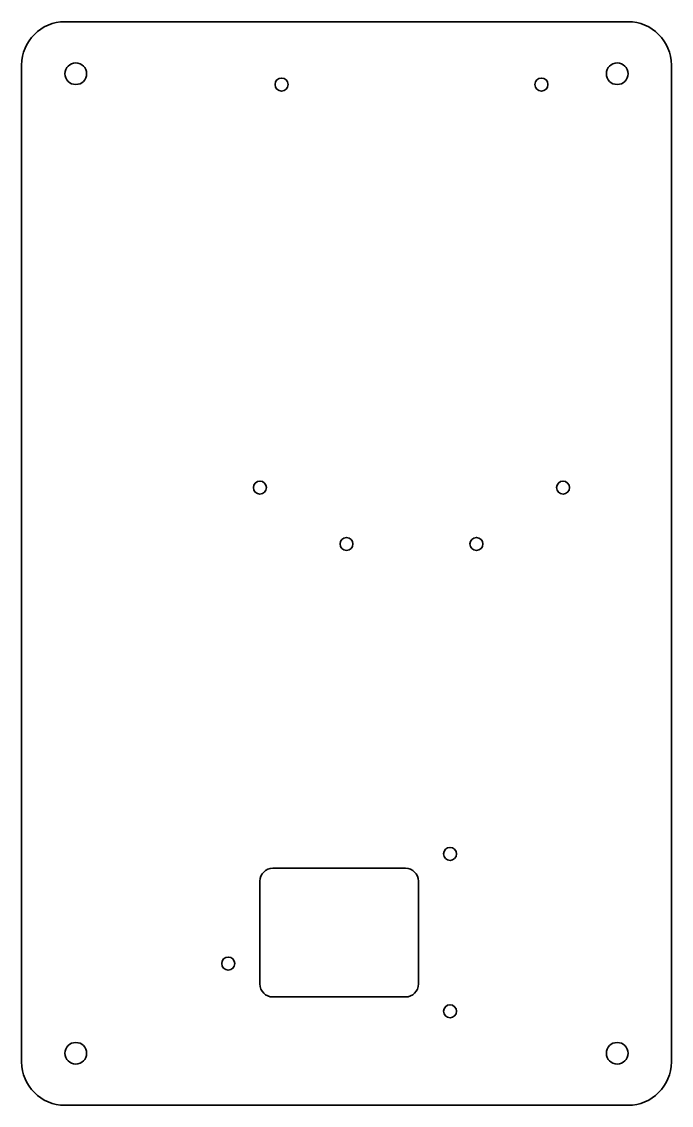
# Model space of a CAD drawing. Extents: x 520 to 670, y 296 to 546.
import ezdxf

# ---------------------------------------------------------------- set-up
doc = ezdxf.new("R2010")
doc.units = 0

msp = doc.modelspace()

# ---------------------------------------------------------------- linework, layer by layer
at = {"color": 7, "lineweight": 35}
for p, q in [((529.5, 545.5), (659.5, 545.5)), ((519.5, 305.5), (519.5, 535.5)), ((669.5, 535.5), (669.5, 305.5)), ((577.5, 350.2), (608.1, 350.2)), ((574.5, 323.5), (574.5, 347.2)), ((611.1, 347.2), (611.1, 323.5)), ((608.1, 320.5), (577.5, 320.5)), ((659.5, 295.5), (529.5, 295.5))]:
    msp.add_line(p, q, dxfattribs=at)
for centre, radius in [((532, 533.5), 2.5), ((657, 533.5), 2.5), ((579.5, 531), 1.5), ((639.5, 531), 1.5), ((574.5, 438), 1.5), ((644.5, 438), 1.5), ((594.5, 425), 1.5), ((624.5, 425), 1.5), ((618.4, 353.51), 1.5), ((567.2, 328.2), 1.5), ((618.4, 317.19), 1.5), ((532, 307.5), 2.5), ((657, 307.5), 2.5)]:
    msp.add_circle(centre, radius, dxfattribs=at)
for centre, radius, start, end in [((529.5, 535.5), 10, 90, 180), ((659.5, 535.5), 10, 0, 90), ((577.5, 347.2), 3, 90, 180), ((608.1, 347.2), 3, 0, 90), ((577.5, 323.5), 3, 180, 270), ((608.1, 323.5), 3, 270, 360), ((529.5, 305.5), 10, 180, 270), ((659.5, 305.5), 10, 270, 360)]:
    msp.add_arc(centre, radius, start, end, dxfattribs=at)

doc.saveas('drawing.dxf')
